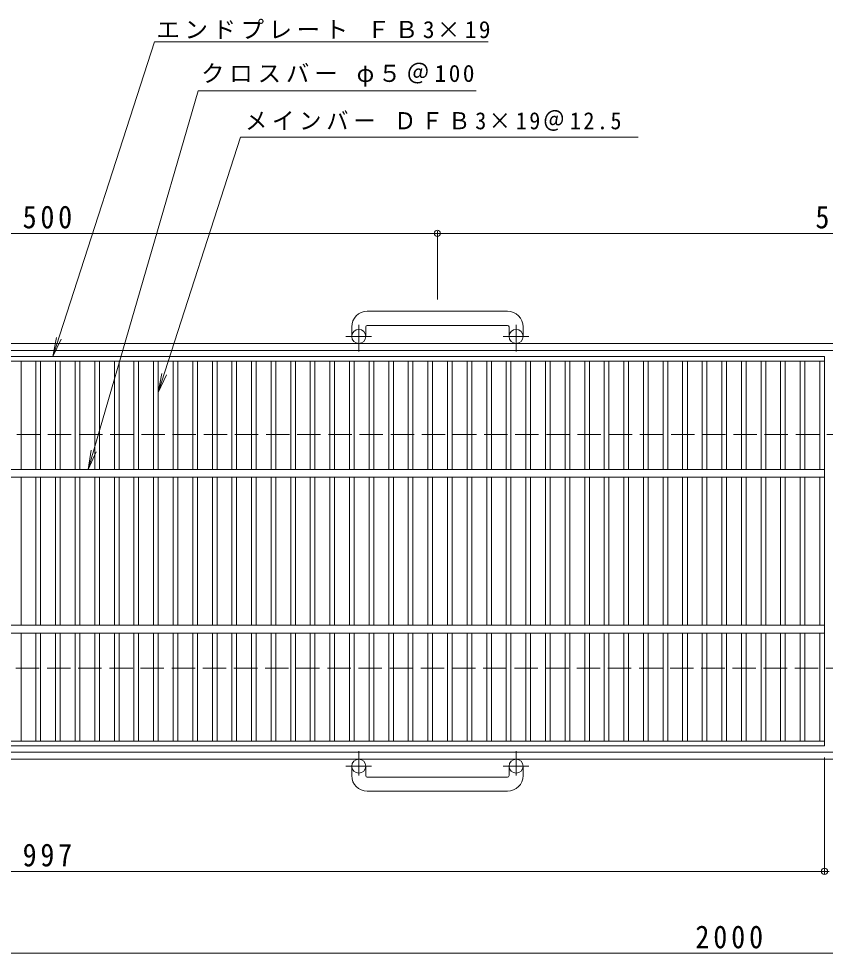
# Model space of a CAD drawing. Units: millimetres, scale not verified. Extents: x -892 to 900, y -688 to 591.
# Drawn here: x -370 to 148, y -9 to 591 of the extents above; entities that cross this region are included whole.
import ezdxf

# ---------------------------------------------------------------- set-up
doc = ezdxf.new("R2010")
doc.units = ezdxf.units.MM
doc.header["$LTSCALE"] = 5
doc.header["$PDMODE"] = 32
doc.header["$PDSIZE"] = 4
doc.linetypes.add('CHAIN1', pattern=[8, 5, -1, 1, -1])
doc.linetypes.add('DASHED3', pattern=[4, 3, -1])
for name, color, linetype, lineweight in [('B-1', 2, 'Continuous', 9), ('B-2', 3, 'Continuous', 9), ('B-4', 7, 'Continuous', 9)]:
    doc.layers.add(name, color=color, linetype=linetype, lineweight=lineweight)
doc.styles.add('ＭＳ ゴシック', font='')
doc.styles.get('ＭＳ ゴシック').set_extended_font_data('MS Gothic')

msp = doc.modelspace()

# ---------------------------------------------------------------- linework, layer by layer
at = {"layer": 'B-1'}
for p, q in [((-55.756, 403.393), (-145.756, 403.393)), ((-155.756, 393.393), (-155.756, 387.293)), ((-146.756, 393.393), (-146.756, 387.293)), ((-145.757, 394.393), (-55.756, 394.393)), ((-54.756, 393.393), (-54.756, 387.293)), ((-45.757, 393.393), (-45.757, 387.293)), ((-850.757, 382.793), (343.663, 382.793)), ((-850.757, 378.293), (343.663, 378.293)), ((343.663, 120.292), (-850.757, 120.292)), ((343.663, 115.792), (-850.757, 115.792)), ((-155.756, 105.193), (-155.756, 111.293)), ((-146.756, 105.193), (-146.756, 111.293)), ((-54.756, 105.193), (-54.756, 111.293)), ((-45.757, 105.193), (-45.757, 111.293)), ((-145.757, 104.193), (-55.756, 104.193)), ((-55.756, 95.193), (-145.756, 95.193))]:
    msp.add_line(p, q, dxfattribs=at)
at = {"layer": 'B-1', "linetype": 'CHAIN1'}
for p, q in [((-151.256, 377.686), (-151.256, 394.783)), ((-50.256, 377.686), (-50.256, 394.783)), ((-143.093, 387.293), (-159.501, 387.293)), ((-42.093, 387.293), (-58.501, 387.293)), ((-151.256, 120.9), (-151.256, 105.303)), ((-50.256, 120.9), (-50.256, 105.303)), ((-143.093, 111.293), (-159.501, 111.293)), ((-42.093, 111.293), (-58.501, 111.293))]:
    msp.add_line(p, q, dxfattribs=at)
at = {"layer": 'B-1', "linetype": 'DASHED3'}
for p, q in [((-850.757, 324.293), (343.663, 324.293)), ((343.663, 174.292), (-850.757, 174.292))]:
    msp.add_line(p, q, dxfattribs=at)
at = {"layer": 'B-1'}
for centre in [(-151.256, 387.293), (-50.256, 387.293), (-151.256, 111.293), (-50.256, 111.293)]:
    msp.add_circle(centre, 4.5, dxfattribs=at)
for centre, radius, start, end in [((-145.756, 393.393), 10, 90, 180), ((-55.756, 393.393), 10, 0, 90), ((-145.757, 393.393), 1, 90, 180), ((-55.756, 393.393), 1, 0, 90), ((-145.756, 105.193), 10, 180, 270), ((-145.757, 105.193), 1, 180, 270), ((-55.756, 105.193), 10, 270, 0), ((-55.756, 105.193), 1, 270, 0)]:
    msp.add_arc(centre, radius, start, end, dxfattribs=at)
at = {"layer": 'B-2'}
for p, q in [((-849.257, 374.293), (147.744, 374.293)), ((147.744, 374.293), (147.744, 124.293)), ((-849.257, 371.293), (147.744, 371.293)), ((-368.036, 371.293), (-368.036, 301.793)), ((-358.456, 371.293), (-358.456, 301.793)), ((-355.456, 371.293), (-355.456, 301.793)), ((-345.876, 371.293), (-345.876, 301.793)), ((-342.876, 371.293), (-342.876, 301.793)), ((-333.296, 371.293), (-333.296, 301.793)), ((-330.296, 371.293), (-330.296, 301.793)), ((-320.716, 371.293), (-320.716, 301.793)), ((-317.716, 371.293), (-317.716, 301.793)), ((-308.136, 371.293), (-308.136, 301.793)), ((-305.136, 371.293), (-305.136, 301.793)), ((-295.556, 371.293), (-295.556, 301.793)), ((-292.556, 371.293), (-292.556, 301.793)), ((-282.976, 371.293), (-282.976, 301.793)), ((-279.975, 371.293), (-279.975, 301.793)), ((-270.396, 371.293), (-270.396, 301.793)), ((-267.395, 371.293), (-267.395, 301.793)), ((-257.815, 371.293), (-257.815, 301.793)), ((-254.816, 371.293), (-254.816, 301.793)), ((-245.236, 371.293), (-245.236, 301.793)), ((-242.235, 371.293), (-242.235, 301.793)), ((-232.656, 371.293), (-232.656, 301.793)), ((-229.656, 371.293), (-229.656, 301.793)), ((-220.076, 371.293), (-220.076, 301.793)), ((-217.076, 371.293), (-217.076, 301.793)), ((-207.496, 371.293), (-207.496, 301.793)), ((-204.496, 371.293), (-204.496, 301.793)), ((-194.916, 371.293), (-194.916, 301.793)), ((-191.916, 371.293), (-191.916, 301.793)), ((-182.335, 371.293), (-182.335, 301.793)), ((-179.336, 371.293), (-179.336, 301.793)), ((-169.755, 371.293), (-169.755, 301.793)), ((-166.755, 371.293), (-166.755, 301.793)), ((-157.176, 371.293), (-157.176, 301.793)), ((-154.175, 371.293), (-154.175, 301.793)), ((-144.595, 371.293), (-144.595, 301.793)), ((-141.595, 371.293), (-141.595, 301.793)), ((-132.016, 371.293), (-132.016, 301.793)), ((-129.015, 371.293), (-129.015, 301.793)), ((-119.435, 371.293), (-119.435, 301.793)), ((-116.436, 371.293), (-116.436, 301.793)), ((-106.856, 371.293), (-106.856, 301.793)), ((-103.855, 371.293), (-103.855, 301.793)), ((-94.276, 371.293), (-94.276, 301.793)), ((-91.276, 371.293), (-91.276, 301.793)), ((-81.696, 371.293), (-81.696, 301.793)), ((-78.696, 371.293), (-78.696, 301.793)), ((-69.116, 371.293), (-69.116, 301.793)), ((-66.116, 371.293), (-66.116, 301.793)), ((-56.535, 371.293), (-56.535, 301.793)), ((-53.535, 371.293), (-53.535, 301.793)), ((-43.955, 371.293), (-43.955, 301.793)), ((-40.955, 371.293), (-40.955, 301.793)), ((-31.375, 371.293), (-31.375, 301.793)), ((-28.375, 371.293), (-28.375, 301.793)), ((-18.796, 371.293), (-18.796, 301.793)), ((-15.795, 371.293), (-15.795, 301.793)), ((-6.215, 371.293), (-6.215, 301.793)), ((-3.215, 371.293), (-3.215, 301.793)), ((6.364, 371.293), (6.364, 301.793)), ((9.364, 371.293), (9.364, 301.793)), ((18.944, 371.293), (18.944, 301.793)), ((21.944, 371.293), (21.944, 301.793)), ((31.524, 371.293), (31.524, 301.793)), ((34.525, 371.293), (34.525, 301.793)), ((44.104, 371.293), (44.104, 301.793)), ((47.104, 371.293), (47.104, 301.793)), ((56.684, 371.293), (56.684, 301.793)), ((59.684, 371.293), (59.684, 301.793)), ((69.265, 371.293), (69.265, 301.793)), ((72.265, 371.293), (72.265, 301.793)), ((81.845, 371.293), (81.845, 301.793)), ((84.845, 371.293), (84.845, 301.793)), ((94.425, 371.293), (94.425, 301.793)), ((97.425, 371.293), (97.425, 301.793)), ((107.005, 371.293), (107.005, 301.793)), ((110.005, 371.293), (110.005, 301.793)), ((119.584, 371.293), (119.584, 301.793)), ((122.585, 371.293), (122.585, 301.793)), ((132.165, 371.293), (132.165, 301.793)), ((135.164, 371.293), (135.164, 301.793)), ((144.744, 371.293), (144.744, 301.793)), ((-849.257, 301.793), (147.744, 301.793)), ((-849.257, 296.793), (147.744, 296.793)), ((-368.036, 296.793), (-368.036, 201.793)), ((-358.456, 296.793), (-358.456, 201.793)), ((-355.456, 296.793), (-355.456, 201.793)), ((-345.876, 296.793), (-345.876, 201.793)), ((-342.876, 296.793), (-342.876, 201.793)), ((-333.296, 296.793), (-333.296, 201.793)), ((-330.296, 296.793), (-330.296, 201.793)), ((-320.716, 296.793), (-320.716, 201.793)), ((-317.716, 296.793), (-317.716, 201.793)), ((-308.136, 296.793), (-308.136, 201.793)), ((-305.136, 296.793), (-305.136, 201.793)), ((-295.556, 296.793), (-295.556, 201.793)), ((-292.556, 296.793), (-292.556, 201.793)), ((-282.976, 296.793), (-282.976, 201.793)), ((-279.975, 296.793), (-279.975, 201.793)), ((-270.396, 296.793), (-270.396, 201.793)), ((-267.395, 296.793), (-267.395, 201.793)), ((-257.815, 296.793), (-257.815, 201.793)), ((-254.816, 296.793), (-254.816, 201.793)), ((-245.236, 296.793), (-245.236, 201.793)), ((-242.235, 296.793), (-242.235, 201.793)), ((-232.656, 296.793), (-232.656, 201.793)), ((-229.656, 296.793), (-229.656, 201.793)), ((-220.076, 296.793), (-220.076, 201.793)), ((-217.076, 296.793), (-217.076, 201.793)), ((-207.496, 296.793), (-207.496, 201.793)), ((-204.496, 296.793), (-204.496, 201.793)), ((-194.916, 296.793), (-194.916, 201.793)), ((-191.916, 296.793), (-191.916, 201.793)), ((-182.335, 296.793), (-182.335, 201.793)), ((-179.336, 296.793), (-179.336, 201.793)), ((-169.755, 296.793), (-169.755, 201.793)), ((-166.755, 296.793), (-166.755, 201.793)), ((-157.176, 296.793), (-157.176, 201.793)), ((-154.175, 296.793), (-154.175, 201.793)), ((-144.595, 296.793), (-144.595, 201.793)), ((-141.595, 296.793), (-141.595, 201.793)), ((-132.016, 296.793), (-132.016, 201.793)), ((-129.015, 296.793), (-129.015, 201.793)), ((-119.435, 296.793), (-119.435, 201.793)), ((-116.436, 296.793), (-116.436, 201.793)), ((-106.856, 296.793), (-106.856, 201.793)), ((-103.855, 296.793), (-103.855, 201.793)), ((-94.276, 296.793), (-94.276, 201.793)), ((-91.276, 296.793), (-91.276, 201.793)), ((-81.696, 296.793), (-81.696, 201.793)), ((-78.696, 296.793), (-78.696, 201.793)), ((-69.116, 296.793), (-69.116, 201.793)), ((-66.116, 296.793), (-66.116, 201.793)), ((-56.535, 296.793), (-56.535, 201.793)), ((-53.535, 296.793), (-53.535, 201.793)), ((-43.955, 296.793), (-43.955, 201.793)), ((-40.955, 296.793), (-40.955, 201.793)), ((-31.375, 296.793), (-31.375, 201.793)), ((-28.375, 296.793), (-28.375, 201.793)), ((-18.796, 296.793), (-18.796, 201.793)), ((-15.795, 296.793), (-15.795, 201.793)), ((-6.215, 296.793), (-6.215, 201.793)), ((-3.215, 296.793), (-3.215, 201.793)), ((6.364, 296.793), (6.364, 201.793)), ((9.364, 296.793), (9.364, 201.793)), ((18.944, 296.793), (18.944, 201.793)), ((21.944, 296.793), (21.944, 201.793)), ((31.524, 296.793), (31.524, 201.793)), ((34.525, 296.793), (34.525, 201.793)), ((44.104, 296.793), (44.104, 201.793)), ((47.104, 296.793), (47.104, 201.793)), ((56.684, 296.793), (56.684, 201.793)), ((59.684, 296.793), (59.684, 201.793)), ((69.265, 296.793), (69.265, 201.793)), ((72.265, 296.793), (72.265, 201.793)), ((81.845, 296.793), (81.845, 201.793)), ((84.845, 296.793), (84.845, 201.793)), ((94.425, 296.793), (94.425, 201.793)), ((97.425, 296.793), (97.425, 201.793)), ((107.005, 296.793), (107.005, 201.793)), ((110.005, 296.793), (110.005, 201.793)), ((119.584, 296.793), (119.584, 201.793)), ((122.585, 296.793), (122.585, 201.793)), ((132.165, 296.793), (132.165, 201.793)), ((135.164, 296.793), (135.164, 201.793)), ((144.744, 296.793), (144.744, 201.793)), ((-849.257, 201.793), (147.744, 201.793)), ((-849.257, 196.793), (147.744, 196.793)), ((-368.036, 196.793), (-368.036, 127.293)), ((-358.456, 196.793), (-358.456, 127.293)), ((-355.456, 196.793), (-355.456, 127.293)), ((-345.876, 196.793), (-345.876, 127.293)), ((-342.876, 196.793), (-342.876, 127.293)), ((-333.296, 196.793), (-333.296, 127.293)), ((-330.296, 196.793), (-330.296, 127.293)), ((-320.716, 196.793), (-320.716, 127.293)), ((-317.716, 196.793), (-317.716, 127.293)), ((-308.136, 196.793), (-308.136, 127.293)), ((-305.136, 196.793), (-305.136, 127.293)), ((-295.556, 196.793), (-295.556, 127.293)), ((-292.556, 196.793), (-292.556, 127.293)), ((-282.976, 196.793), (-282.976, 127.293)), ((-279.975, 196.793), (-279.975, 127.293)), ((-270.396, 196.793), (-270.396, 127.293)), ((-267.395, 196.793), (-267.395, 127.293)), ((-257.815, 196.793), (-257.815, 127.293)), ((-254.816, 196.793), (-254.816, 127.293)), ((-245.236, 196.793), (-245.236, 127.293)), ((-242.235, 196.793), (-242.235, 127.293)), ((-232.656, 196.793), (-232.656, 127.293)), ((-229.656, 196.793), (-229.656, 127.293)), ((-220.076, 196.793), (-220.076, 127.293)), ((-217.076, 196.793), (-217.076, 127.293)), ((-207.496, 196.793), (-207.496, 127.293)), ((-204.496, 196.793), (-204.496, 127.293)), ((-194.916, 196.793), (-194.916, 127.293)), ((-191.916, 196.793), (-191.916, 127.293)), ((-182.335, 196.793), (-182.335, 127.293)), ((-179.336, 196.793), (-179.336, 127.293)), ((-169.755, 196.793), (-169.755, 127.293)), ((-166.755, 196.793), (-166.755, 127.293)), ((-157.176, 196.793), (-157.176, 127.293)), ((-154.175, 196.793), (-154.175, 127.293)), ((-144.595, 196.793), (-144.595, 127.293)), ((-141.595, 196.793), (-141.595, 127.293)), ((-132.016, 196.793), (-132.016, 127.293)), ((-129.015, 196.793), (-129.015, 127.293)), ((-119.435, 196.793), (-119.435, 127.293)), ((-116.436, 196.793), (-116.436, 127.293)), ((-106.856, 196.793), (-106.856, 127.293)), ((-103.855, 196.793), (-103.855, 127.293)), ((-94.276, 196.793), (-94.276, 127.293)), ((-91.276, 196.793), (-91.276, 127.293)), ((-81.696, 196.793), (-81.696, 127.293)), ((-78.696, 196.793), (-78.696, 127.293)), ((-69.116, 196.793), (-69.116, 127.293)), ((-66.116, 196.793), (-66.116, 127.293)), ((-56.535, 196.793), (-56.535, 127.293)), ((-53.535, 196.793), (-53.535, 127.293)), ((-43.955, 196.793), (-43.955, 127.293)), ((-40.955, 196.793), (-40.955, 127.293)), ((-31.375, 196.793), (-31.375, 127.293)), ((-28.375, 196.793), (-28.375, 127.293)), ((-18.796, 196.793), (-18.796, 127.293)), ((-15.795, 196.793), (-15.795, 127.293)), ((-6.215, 196.793), (-6.215, 127.293)), ((-3.215, 196.793), (-3.215, 127.293)), ((6.364, 196.793), (6.364, 127.293)), ((9.364, 196.793), (9.364, 127.293)), ((18.944, 196.793), (18.944, 127.293)), ((21.944, 196.793), (21.944, 127.293)), ((31.524, 196.793), (31.524, 127.293)), ((34.525, 196.793), (34.525, 127.293)), ((44.104, 196.793), (44.104, 127.293)), ((47.104, 196.793), (47.104, 127.293)), ((56.684, 196.793), (56.684, 127.293)), ((59.684, 196.793), (59.684, 127.293)), ((69.265, 196.793), (69.265, 127.293)), ((72.265, 196.793), (72.265, 127.293)), ((81.845, 196.793), (81.845, 127.293)), ((84.845, 196.793), (84.845, 127.293)), ((94.425, 196.793), (94.425, 127.293)), ((97.425, 196.793), (97.425, 127.293)), ((107.005, 196.793), (107.005, 127.293)), ((110.005, 196.793), (110.005, 127.293)), ((119.584, 196.793), (119.584, 127.293)), ((122.585, 196.793), (122.585, 127.293)), ((132.165, 196.793), (132.165, 127.293)), ((135.164, 196.793), (135.164, 127.293)), ((144.744, 196.793), (144.744, 127.293)), ((147.744, 127.293), (-849.257, 127.293)), ((147.744, 124.293), (-849.257, 124.293))]:
    msp.add_line(p, q, dxfattribs=at)
at = {"layer": 'B-4'}
for p, q in [((-282.308, 576.434), (-347.588, 374.293)), ((-282.308, 576.434), (-68.255, 576.434)), ((-254.364, 544.908), (-324.866, 301.793)), ((-254.364, 544.908), (-75.822, 544.908)), ((-227.137, 515.352), (-279.975, 351.27)), ((-227.137, 515.352), (28.194, 515.352)), ((-600.756, 453.446), (-100.756, 453.446)), ((-100.756, 410.893), (-100.756, 454.946)), ((-100.756, 453.446), (343.663, 453.446)), ((-347.588, 374.293), (-345.288, 386.58)), ((-347.588, 374.293), (-342.187, 385.566)), ((-279.975, 351.27), (-277.676, 363.557)), ((-279.975, 351.27), (-274.574, 362.543)), ((-324.866, 301.793), (-322.981, 314.15)), ((-324.866, 301.793), (-319.847, 313.241)), ((147.744, 116.793), (147.744, 42.201)), ((-892.189, 43.701), (147.744, 43.701)), ((147.744, 43.701), (150.744, 43.701)), ((-850.757, -8.913), (343.663, -8.913))]:
    msp.add_line(p, q, dxfattribs=at)
for p in [(-100.756, 453.446), (147.744, 43.701)]:
    msp.add_point(p, dxfattribs=at)

# ---------------------------------------------------------------- texts
at = {"layer": 'B-4', "char_height": 11, "attachment_point": 7, "style": 'ＭＳ ゴシック'}
for s, insert in [('\\T1.2;エンドプレート\\~ＦＢ3×19', (-281.099, 578.225)), ('\\T1.21;クロスバー\\~φ５＠100\\~', (-252.46, 547.734)), ('\\T1.22;\\W0.95;メインバー\\~ＤＦＢ3×19＠12.5', (-224.266, 519.268))]:
    msp.add_mtext(s, dxfattribs=dict(at, insert=insert))
at = {"layer": 'B-4', "color": 2, "char_height": 14.66, "attachment_point": 7, "style": 'ＭＳ ゴシック'}
for s, insert in [('\\T1.27;\\W0.9;500', (-367.006, 456.446)), ('\\T1.27;\\W0.9;500', (141.892, 456.446)), ('\\T1.27;\\W0.9;997', (-367.006, 46.701)), ('\\T1.28;\\W0.9;2000', (64.865, -5.913))]:
    msp.add_mtext(s, dxfattribs=dict(at, insert=insert))

doc.saveas('drawing.dxf')
